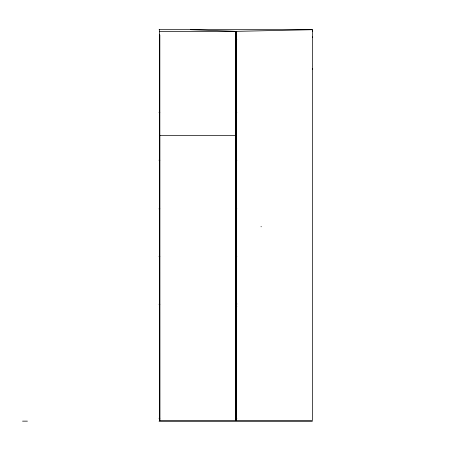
<?xml version="1.0" encoding="UTF-8"?>
<svg xmlns="http://www.w3.org/2000/svg" width="451" height="451" viewBox="0 0 451 451"><rect width="100%" height="100%" fill="white"/><g stroke="black" fill="none" stroke-linecap="round" stroke-linejoin="round"><path stroke-width="0.68" d="M159.716 135.424L159.716 420.546L159.603 29.681M235.839 420.546L235.89 31.356L159.519 31.356M235.901 420.546L235.901 135.424L159.519 135.424M236.228 420.546L236.166 31.356L312.357 29.681L312.419 31.356M236.352 420.546L236.352 31.356L236.803 31.356M236.487 420.546L236.487 31.356M159.073 29.681L312.357 29.681L312.419 420.546L159.434 420.546L159.434 416.256M235.461 39.243L236.865 39.243M235.315 112.175L236.713 112.175M235.315 112.395L236.719 112.395M235.315 112.491L236.843 112.491M235.315 112.632L236.713 112.632M236.352 135.424L236.674 135.424M235.315 160.032L236.713 160.032M235.315 160.246L236.719 160.246M235.315 160.342L236.843 160.342M235.315 160.483L236.713 160.483M235.315 208.554L236.713 208.554M235.315 208.768L236.719 208.768M235.315 208.864L236.843 208.864M235.315 209.005L236.713 209.005M235.315 256.219L236.713 256.219M235.315 256.433L236.719 256.433M235.315 256.529L236.843 256.529M235.315 256.67L236.713 256.67M235.473 303.202L236.882 303.202M235.315 304.109L236.713 304.109M235.315 304.324L236.719 304.324M235.315 304.419L236.843 304.419M235.315 304.56L236.713 304.56M235.473 306.252L236.888 306.252M235.315 418.178L236.713 418.178M235.315 418.393L236.719 418.393M235.315 418.489L236.843 418.489M235.315 418.629L236.713 418.629M22.55 421.144L27.41 421.144M159.079 421.319L312.363 421.319M190.666 29.681L235.76 31.356L235.71 420.546M312.532 36.869L312.532 37.32M312.532 68.766L312.532 69.223M261.123 226.357L261.123 226.808M236.341 36.869L236.341 37.32M236.341 68.766L236.341 69.223M235.698 31.356L235.698 135.424M159.84 34.953L159.84 420.546M159.772 112.175L159.772 112.632M159.772 160.032L159.772 160.483M159.772 208.554L159.772 209.005M159.772 256.219L159.772 256.67M159.772 304.109L159.772 304.56M159.772 418.178L159.772 418.629M159.598 160.032L159.598 160.483M159.598 208.554L159.598 209.005M159.598 256.219L159.598 256.67M159.598 304.109L159.598 304.56M159.598 418.178L159.598 418.629M159.434 34.953L159.434 157.923M159.434 158.115L159.434 162.405M159.434 163.262L159.434 253.868M159.434 254.296L159.434 306.252M159.124 112.175L159.124 112.632M159.124 160.032L159.124 160.483M159.124 208.554L159.124 209.005M159.124 256.219L159.124 256.67M159.124 304.109L159.124 304.56M159.124 418.178L159.124 418.629"/></g></svg>
